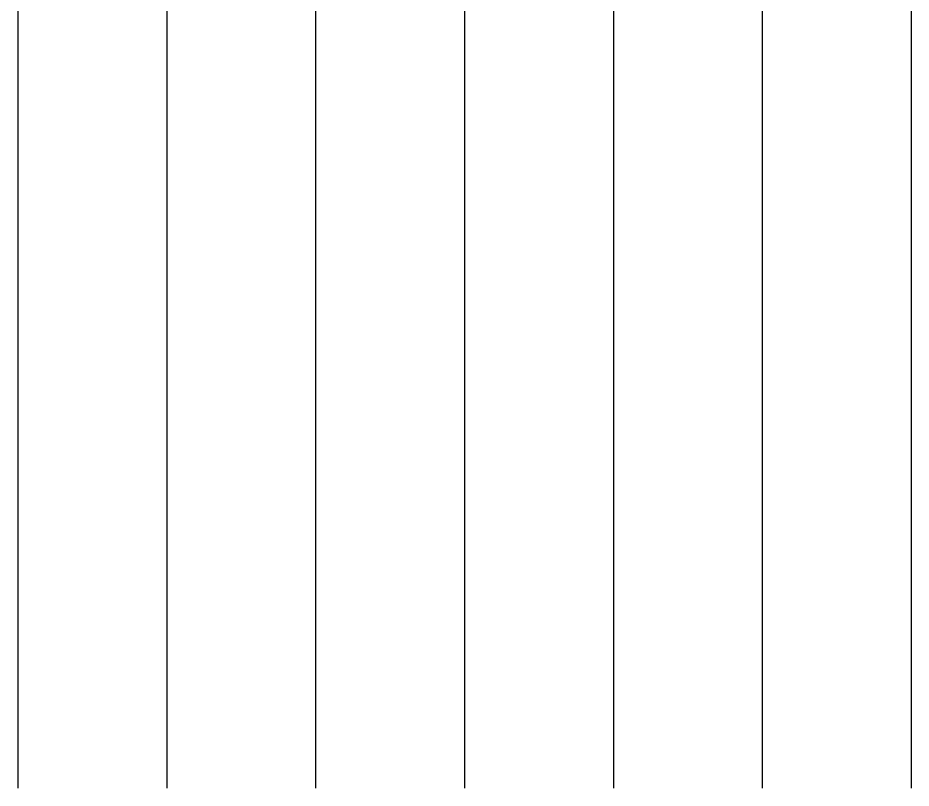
# Model space of a CAD drawing. Header units: millimetres. Extents: x -2666 to 6286, y -11880 to 4849.
# Drawn here: x 2018 to 2624, y 2868 to 3391 of the extents above; entities that cross this region are included whole.
import ezdxf

# ---------------------------------------------------------------- set-up
doc = ezdxf.new("R2010")
doc.units = ezdxf.units.MM
doc.layers.add('空心磚', color=1, linetype='Continuous')

msp = doc.modelspace()

# ---------------------------------------------------------------- linework, layer by layer
at = {"layer": '空心磚'}
for p, q in [((2017.728, 4849), (2017.728, 2868.212)), ((2118.728, 4849), (2118.728, 2868.212)), ((2219.728, 4849), (2219.728, 2868.212)), ((2320.728, 4849), (2320.728, 2868.212)), ((2421.728, 4849), (2421.728, 2868.212)), ((2522.728, 4849), (2522.728, 2868.212)), ((2623.728, 4849), (2623.728, 2868.212))]:
    msp.add_line(p, q, dxfattribs=at)

doc.saveas('drawing.dxf')
